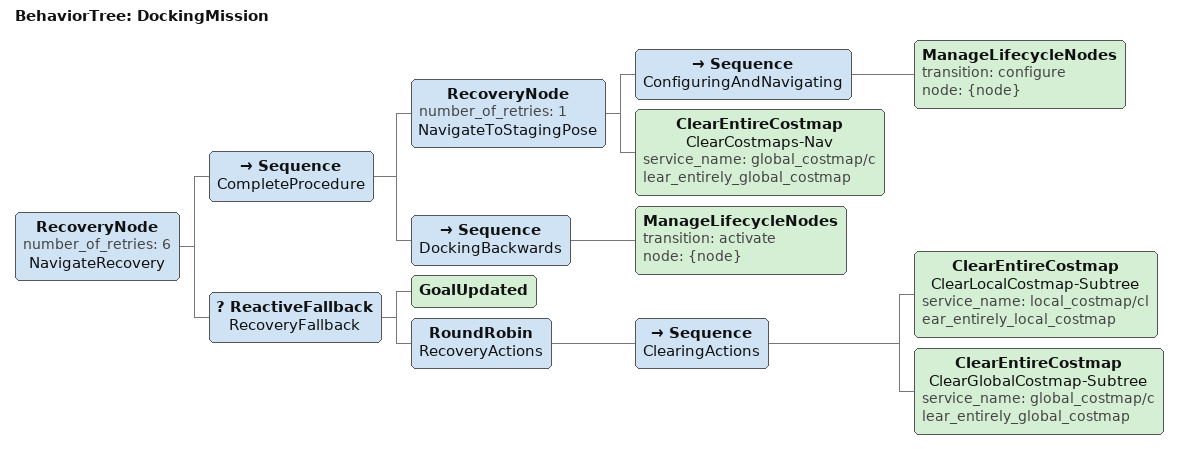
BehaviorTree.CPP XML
<root main_tree_to_execute="DockingMission" BTCPP_format="4">
  <BehaviorTree ID="DockingMission">
    <RecoveryNode number_of_retries="6" name="NavigateRecovery">
      <Sequence name="CompleteProcedure">
        <RecoveryNode number_of_retries="1" name="NavigateToStagingPose">
          <Sequence name="ConfiguringAndNavigating">
            <!-- Configure the dock pose estimator node. -->
            <ManageLifecycleNodes transition="configure" node="{node}"/>
          </Sequence>
          <ClearEntireCostmap name="ClearCostmaps-Nav" service_name="global_costmap/clear_entirely_global_costmap"/>
        </RecoveryNode>

        <Sequence name="DockingBackwards">
          <!-- Activate the dock pose estimator node. -->
          <ManageLifecycleNodes transition="activate" node="{node}"/>
        </Sequence>
      </Sequence>

      <!-- Fallback behaviour. -->
      <ReactiveFallback name="RecoveryFallback">
        <GoalUpdated/>
        <RoundRobin name="RecoveryActions">
          <Sequence name="ClearingActions">
            <ClearEntireCostmap name="ClearLocalCostmap-Subtree" service_name="local_costmap/clear_entirely_local_costmap"/>
            <ClearEntireCostmap name="ClearGlobalCostmap-Subtree" service_name="global_costmap/clear_entirely_global_costmap"/>
          </Sequence>
        </RoundRobin>
      </ReactiveFallback>
    </RecoveryNode>
  </BehaviorTree>
</root>
